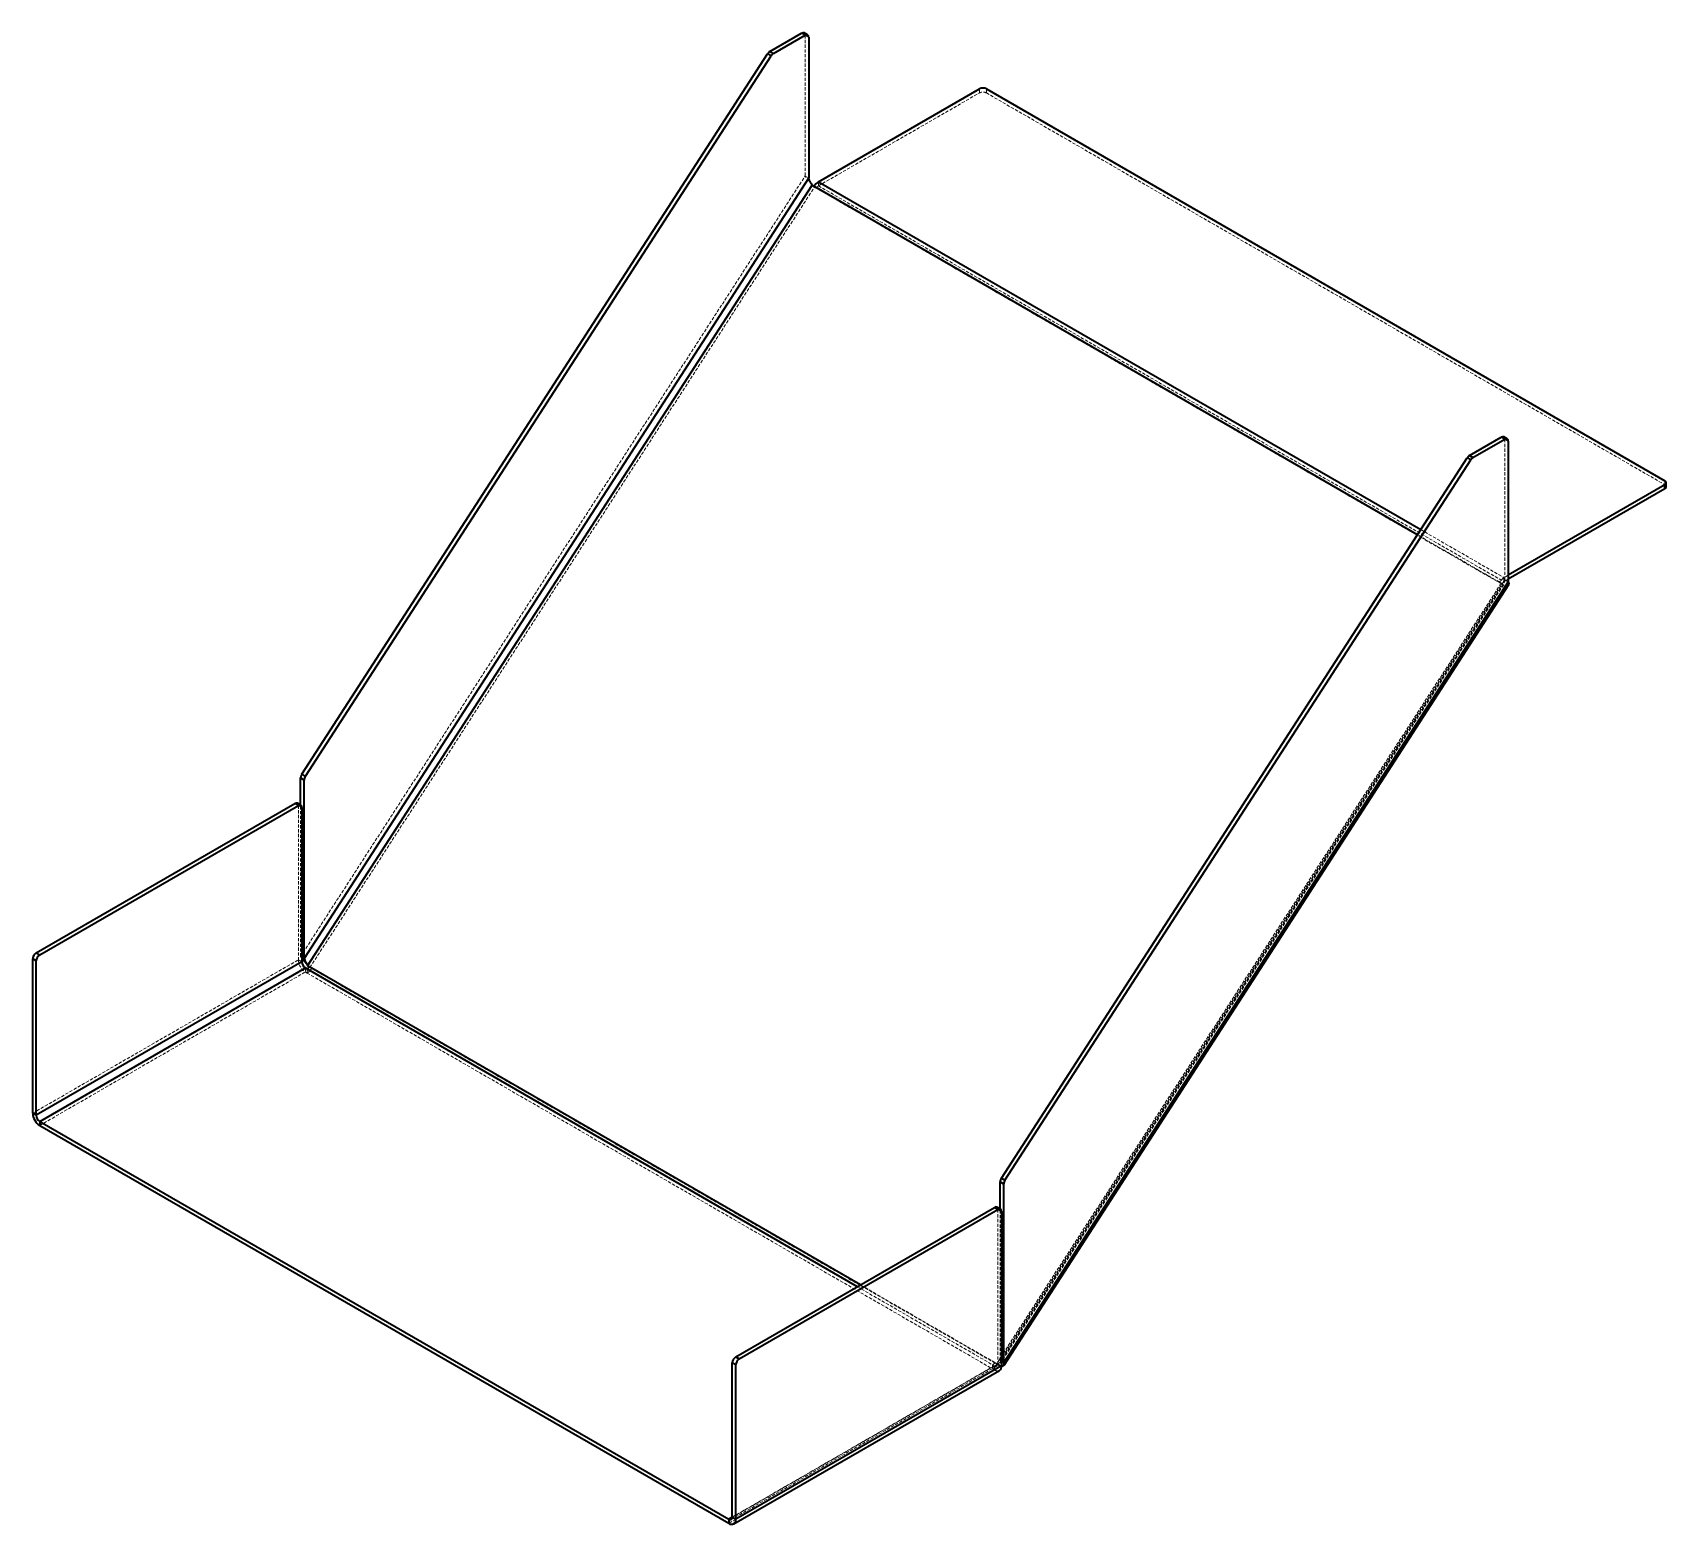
# Model space of a CAD drawing. Header units: millimetres. Extents: x -714 to 350, y -873 to 639.
# Drawn here: x -634 to 23, y -873 to -273 of the extents above; entities that cross this region are included whole.
import ezdxf

# ---------------------------------------------------------------- set-up
doc = ezdxf.new("R2010")
doc.units = ezdxf.units.MM
doc.linetypes.add('HIDDEN', pattern=[1.905, 1.27, -0.635])

msp = doc.modelspace()

# ---------------------------------------------------------------- linework, layer by layer
at = {"color": 7, "linetype": 'Continuous', "lineweight": 35}
for p, q in [((-337.9, -280.4), (-325.13, -273.03)), ((-336.49, -281.21), (-323.72, -273.84)), ((-323.72, -273.84), (-325.13, -273.03)), ((-322.72, -273.74), (-324.13, -272.93)), ((-322.3, -274.66), (-322.3, -331.27)), ((-526.18, -571.03), (-338.81, -281.3)), ((-524.77, -571.84), (-337.4, -282.12)), ((-337.4, -282.12), (-338.81, -281.3)), ((-337.9, -280.4), (-336.49, -281.21)), ((-318.37, -332.81), (-253.63, -295.44)), ((-250.81, -295.44), (22.14, -453.01)), ((-322.3, -331.27), (-525.27, -645.11)), ((-523.86, -648.05), (-320.89, -334.21)), ((-320.89, -334.21), (-320.18, -334.62)), ((-320.37, -334.51), (-320.85, -333.99)), ((-77.43, -474.76), (-320.18, -334.62)), ((-318.37, -332.81), (-76.08, -472.68)), ((-56.47, -442.86), (-43.7, -435.49)), ((-55.06, -443.68), (-42.29, -436.31)), ((-42.29, -436.31), (-43.7, -435.49)), ((-41.29, -436.21), (-42.7, -435.39)), ((-40.88, -437.12), (-40.88, -493.73)), ((-244.75, -733.49), (-57.38, -443.77)), ((-243.34, -734.31), (-55.97, -444.59)), ((-55.97, -444.59), (-57.38, -443.77)), ((-56.47, -442.86), (-55.06, -443.68)), ((22.14, -454.64), (-40.88, -491.02)), ((22.14, -456.27), (-40.88, -492.65)), ((22.14, -456.27), (22.14, -454.64)), ((22.72, -455.46), (22.72, -453.82)), ((-40.88, -493.73), (-243.84, -807.57)), ((-243.67, -808.66), (-40.7, -494.82)), ((-526.18, -571.03), (-524.77, -571.84)), ((-525.27, -573.38), (-526.69, -572.57)), ((-526.69, -583.49), (-526.69, -572.57)), ((-525.27, -645.11), (-525.27, -573.38)), ((-633.07, -642.89), (-529.01, -582.82)), ((-631.65, -643.71), (-527.6, -583.64)), ((-527.6, -583.64), (-529.01, -582.82)), ((-526.6, -583.54), (-528.01, -582.72)), ((-526.18, -584.45), (-526.18, -646.51)), ((-633.07, -642.89), (-631.65, -643.71)), ((-633.07, -646.16), (-634.48, -645.34)), ((-634.48, -707.4), (-634.48, -645.34)), ((-633.07, -708.22), (-633.07, -646.16)), ((-526.18, -646.51), (-633.07, -708.22)), ((-631.65, -710.66), (-524.77, -648.96)), ((-525.27, -645.11), (-526.18, -644.58)), ((-524.77, -648.96), (-524.06, -649.37)), ((-524.06, -649.37), (-302.75, -777.13)), ((-523.86, -648.05), (-523.15, -648.46)), ((-523.86, -648.05), (-523.22, -648.56)), ((-301.51, -776.42), (-523.15, -648.46)), ((-633.07, -708.22), (-634.48, -707.4)), ((-631.65, -710.66), (-631.65, -712.3)), ((-631.65, -710.66), (-354.47, -870.68)), ((-631.65, -712.3), (-354.47, -872.31)), ((-243.84, -735.85), (-245.26, -735.03)), ((-245.26, -745.95), (-245.26, -735.03)), ((-244.75, -733.49), (-243.34, -734.31)), ((-243.84, -807.57), (-243.84, -735.85)), ((-351.64, -805.36), (-247.58, -745.29)), ((-350.23, -806.17), (-246.17, -746.1)), ((-246.17, -746.1), (-247.58, -745.29)), ((-245.17, -746), (-246.58, -745.19)), ((-244.75, -746.92), (-244.75, -808.98)), ((-351.64, -808.62), (-353.05, -807.81)), ((-353.05, -869.86), (-353.05, -807.81)), ((-351.64, -805.36), (-350.23, -806.17)), ((-244.75, -807.05), (-243.84, -807.57)), ((-352.47, -872.51), (-245.58, -810.81)), ((-351.64, -870.68), (-351.64, -808.62)), ((-244.75, -808.98), (-351.64, -870.68)), ((-353.05, -869.86), (-354.47, -870.68)), ((-354.47, -870.68), (-354.47, -872.31)), ((-353.05, -869.86), (-351.64, -870.68))]:
    msp.add_line(p, q, dxfattribs=at)
at = {"color": 7, "linetype": 'HIDDEN', "lineweight": 18}
for p, q in [((-323.72, -273.84), (-322.3, -274.66)), ((-323.72, -273.84), (-323.72, -330.45)), ((-253.63, -295.44), (-253.63, -297.07)), ((-250.81, -297.07), (-250.81, -295.44)), ((-318.37, -334.44), (-253.63, -297.07)), ((-250.81, -297.07), (22.14, -454.64)), ((-526.69, -644.29), (-323.72, -330.45)), ((-522.95, -648.78), (-319.98, -334.94)), ((-322.3, -331.27), (-323.72, -330.45)), ((-320.89, -334.21), (-319.98, -334.94)), ((-319.98, -334.94), (-320.37, -334.51)), ((-319.27, -335.35), (-320.18, -334.62)), ((-319.98, -334.94), (-319.27, -335.35)), ((-318.37, -334.44), (-318.37, -332.81)), ((-318.37, -334.44), (-42.59, -493.64)), ((-43.5, -494.55), (-319.27, -335.35)), ((-42.29, -436.31), (-40.88, -437.12)), ((-42.29, -436.31), (-42.29, -492.91)), ((22.14, -453.01), (22.14, -454.64)), ((-76.08, -472.68), (-42.59, -492.01)), ((-44.41, -493.82), (-77.43, -474.76)), ((-40.88, -491.02), (-42.59, -492.01)), ((-42.59, -493.64), (-42.59, -492.01)), ((-40.88, -492.65), (-42.59, -493.64)), ((-43.7, -494.23), (-246.67, -808.07)), ((-42.8, -494.96), (-245.76, -808.8)), ((-245.35, -807.58), (-42.38, -493.74)), ((-245.26, -806.75), (-42.29, -492.91)), ((-43.7, -494.23), (-44.41, -493.82)), ((-43.5, -494.55), (-44.41, -493.82)), ((-43.7, -494.23), (-42.8, -494.96)), ((-42.8, -494.96), (-43.5, -494.55)), ((-42.29, -492.91), (-40.88, -493.73)), ((-527.6, -583.64), (-526.18, -584.45)), ((-527.6, -583.64), (-527.6, -645.69)), ((-526.69, -644.29), (-526.69, -583.49)), ((-634.48, -707.4), (-527.6, -645.69)), ((-631.65, -712.3), (-524.77, -650.59)), ((-526.18, -646.51), (-527.6, -645.69)), ((-526.18, -644.58), (-526.69, -644.29)), ((-526.69, -644.29), (-526.18, -645.07)), ((-524.77, -648.96), (-524.77, -650.59)), ((-524.77, -650.59), (-524.06, -651)), ((-524.06, -649.37), (-524.06, -651)), ((-523.22, -648.56), (-522.95, -648.78)), ((-523.15, -648.46), (-522.24, -649.19)), ((-522.95, -648.78), (-522.24, -649.19)), ((-522.24, -649.19), (-246.47, -808.39)), ((-524.06, -651), (-248.29, -810.2)), ((-246.17, -746.1), (-244.75, -746.92)), ((-246.17, -746.1), (-246.17, -808.16)), ((-245.26, -806.75), (-245.26, -745.95)), ((-302.75, -777.13), (-248.29, -808.57)), ((-247.38, -807.66), (-301.51, -776.42)), ((-353.05, -869.86), (-246.17, -808.16)), ((-246.67, -808.07), (-247.38, -807.66)), ((-247.38, -807.66), (-246.47, -808.39)), ((-246.67, -808.07), (-245.76, -808.8)), ((-246.17, -808.16), (-244.75, -808.98)), ((-245.26, -806.75), (-244.75, -807.05)), ((-247.58, -810.61), (-354.47, -872.31)), ((-353.47, -870.78), (-246.58, -809.08)), ((-247.58, -808.98), (-353.05, -869.86)), ((-247.58, -808.98), (-248.29, -808.57)), ((-248.29, -808.57), (-248.29, -810.2)), ((-247.58, -810.61), (-248.29, -810.2)), ((-247.58, -808.98), (-247.58, -810.61)), ((-245.76, -808.8), (-246.47, -808.39))]:
    msp.add_line(p, q, dxfattribs=at)
at = {"color": 7, "linetype": 'Continuous', "lineweight": 35}
for centre, radius, start, end in [((-324.55, -273.84), 1.01, 65.69288, 125.61758), ((-323.17, -274.52), 0.873, 350.78596, 129.20329), ((-336.43, -282.78), 2.8, 121.67877, 148.18281), ((-335.02, -283.6), 2.8, 121.67877, 148.18281), ((-252.22, -298.17), 3.07, 62.60967, 117.39033), ((-315.42, -337.58), 5.6, 121.67877, 148.18281), ((-43.12, -436.31), 1.01, 65.69288, 125.61758), ((-41.74, -436.98), 0.873, 350.78596, 129.20329), ((-55, -445.25), 2.8, 121.67877, 148.18281), ((-53.59, -446.06), 2.8, 121.67877, 148.18281), ((21.83, -453.82), 0.873, 290.78342, 69.21658), ((21.72, -455.36), 1.01, 294.37466, 354.3052), ((-523.73, -572.68), 2.96, 145.94914, 177.78639), ((-522.32, -573.5), 2.96, 145.94914, 177.78639), ((-528.42, -583.64), 1.01, 65.69288, 125.61758), ((-527.04, -584.31), 0.873, 350.78596, 129.20329), ((-631.41, -645.48), 3.07, 122.60548, 177.39452), ((-630, -646.3), 3.07, 122.60548, 177.39452), ((-523.11, -646.37), 3.07, 182.60548, 237.39452), ((-525.53, -646.99), 2.8, 301.67877, 328.18281), ((-628.34, -707.12), 6.15, 182.60548, 237.39452), ((-630, -708.08), 3.07, 182.60548, 237.39452), ((-242.3, -735.15), 2.96, 145.94914, 177.78639), ((-240.89, -735.96), 2.96, 145.94914, 177.78639), ((-247, -746.1), 1.01, 65.69288, 125.61758), ((-245.62, -746.78), 0.873, 350.78596, 129.20329), ((-349.98, -807.95), 3.07, 122.60548, 177.39452), ((-348.57, -808.76), 3.07, 122.60548, 177.39452), ((-246.66, -809.22), 1.92, 304.05635, 7.25583), ((-353.92, -870), 0.873, 230.79671, 9.21404), ((-353.36, -870.96), 1.75, 230.79671, 9.21404)]:
    msp.add_arc(centre, radius, start, end, dxfattribs=at)
at = {"color": 7, "linetype": 'HIDDEN', "lineweight": 18}
for centre, radius, start, end in [((-324.7, -273.73), 0.986, 353.70115, 54.98667), ((-252.22, -299.8), 3.07, 62.60967, 117.39033), ((-316.89, -336.83), 2.8, 121.67877, 148.18281), ((-43.27, -436.2), 0.986, 353.70115, 54.98667), ((21.72, -455.56), 1.01, 5.6948, 65.62534), ((-39.65, -496.78), 5.6, 121.67877, 148.18281), ((-41.12, -496.02), 2.8, 121.67877, 148.18281), ((-528.58, -583.53), 0.986, 353.70115, 54.98667), ((-521.46, -645.42), 6.15, 182.60548, 237.39452), ((-527, -646.23), 5.6, 301.67877, 328.18281), ((-247.15, -745.99), 0.986, 353.70115, 54.98667), ((-249.76, -806.18), 2.8, 301.67877, 328.18281), ((-247.03, -808.3), 0.873, 230.79671, 9.21404), ((-251.23, -805.43), 5.6, 301.67877, 328.18281), ((-246.41, -808.97), 2.01, 234.38242, 294.30712)]:
    msp.add_arc(centre, radius, start, end, dxfattribs=at)
for points, knots in [([(-320.85, -333.99), (-320.85, -333.99), (-321.15, -333.66), (-321.84, -332.92), (-322.76, -331.85), (-323.4, -331.01), (-323.64, -330.59), (-323.72, -330.45)], [0, 0, 0, 0, 0.002623, 0.287652, 0.572682, 0.857711, 1, 1, 1, 1]), ([(-42.29, -492.91), (-42.25, -493.13), (-42.24, -493.32), (-42.29, -493.56), (-42.32, -493.64), (-42.4, -493.77), (-42.45, -493.84), (-42.58, -493.95), (-42.65, -493.99), (-42.81, -494.07), (-42.9, -494.11), (-43.1, -494.16), (-43.21, -494.18), (-43.45, -494.22), (-43.57, -494.22), (-43.7, -494.23)], [0, 0, 0, 0, 0.25, 0.25, 0.375, 0.375, 0.5, 0.5, 0.625, 0.625, 0.75, 0.75, 0.875, 0.875, 1, 1, 1, 1]), ([(-40.74, -494.8), (-40.75, -494.84), (-40.79, -495.04), (-41.28, -495.14), (-42.03, -495.11), (-42.6, -495), (-42.8, -494.96)], [0, 0, 0, 0, 0.084768, 0.450977, 0.817186, 1, 1, 1, 1]), ([(-523.81, -647.84), (-523.92, -647.72), (-524.16, -647.45), (-524.28, -647.26), (-524.34, -647.16)], [0, 0, 0, 0, 0.456364, 1, 1, 1, 1]), ([(-524.19, -647.42), (-523.91, -647.73), (-523.46, -648.21), (-523.08, -648.63), (-522.95, -648.78)], [0, 0, 0, 0, 0.63925, 1, 1, 1, 1]), ([(-246.67, -808.07), (-246.41, -808.06), (-246.18, -808.03), (-245.88, -807.95), (-245.78, -807.91), (-245.62, -807.83), (-245.55, -807.79), (-245.42, -807.68), (-245.37, -807.62), (-245.29, -807.48), (-245.26, -807.41), (-245.23, -807.24), (-245.22, -807.15), (-245.22, -806.96), (-245.24, -806.86), (-245.26, -806.75)], [0, 0, 0, 0, 0.25, 0.25, 0.375, 0.375, 0.5, 0.5, 0.625, 0.625, 0.75, 0.75, 0.875, 0.875, 1, 1, 1, 1])]:
    msp.add_open_spline(points, degree=3, knots=knots, dxfattribs=at)
at = {"color": 7, "linetype": 'Continuous', "lineweight": 35}
for points, knots in [([(-320.89, -334.21), (-321, -333.99), (-321.13, -333.75), (-321.34, -333.37), (-321.42, -333.24), (-321.56, -332.98), (-321.63, -332.85), (-321.77, -332.59), (-321.84, -332.46), (-321.96, -332.21), (-322.02, -332.08), (-322.13, -331.84), (-322.17, -331.72), (-322.25, -331.48), (-322.28, -331.37), (-322.3, -331.27)], [0, 0, 0, 0, 0.25, 0.25, 0.375, 0.375, 0.5, 0.5, 0.625, 0.625, 0.75, 0.75, 0.875, 0.875, 1, 1, 1, 1]), ([(-320.84, -334), (-320.95, -333.88), (-321.19, -333.61), (-321.31, -333.42), (-321.37, -333.32)], [0, 0, 0, 0, 0.456364, 1, 1, 1, 1]), ([(-40.88, -493.73), (-40.76, -493.99), (-40.54, -494.45), (-40.68, -494.69), (-40.74, -494.8)], [0, 0, 0, 0, 0.565413, 1, 1, 1, 1]), ([(-526.18, -645.07), (-526.15, -645.11), (-525.93, -645.45), (-525.27, -646.23), (-524.58, -647), (-524.23, -647.38), (-524.19, -647.42)], [0, 0, 0, 0, 0.064074, 0.506508, 0.948941, 1, 1, 1, 1]), ([(-525.27, -645.11), (-525.23, -645.32), (-525.15, -645.55), (-524.99, -645.92), (-524.93, -646.04), (-524.81, -646.3), (-524.74, -646.43), (-524.6, -646.69), (-524.53, -646.82), (-524.39, -647.08), (-524.31, -647.21), (-524.17, -647.46), (-524.1, -647.58), (-523.97, -647.82), (-523.91, -647.94), (-523.86, -648.05)], [0, 0, 0, 0, 0.25, 0.25, 0.375, 0.375, 0.5, 0.5, 0.625, 0.625, 0.75, 0.75, 0.875, 0.875, 1, 1, 1, 1]), ([(-244.7, -808.95), (-244.44, -808.97), (-244.21, -808.95), (-243.95, -808.88), (-243.88, -808.85), (-243.75, -808.76), (-243.7, -808.71), (-243.63, -808.6), (-243.61, -808.53), (-243.59, -808.38), (-243.59, -808.3), (-243.64, -808.03), (-243.72, -807.81), (-243.84, -807.57)], [0, 0, 0, 0, 0.25, 0.25, 0.375, 0.375, 0.5, 0.5, 0.625, 0.625, 0.75, 0.75, 1, 1, 1, 1])]:
    msp.add_open_spline(points, degree=3, knots=knots, dxfattribs=at)
at = {"color": 7, "linetype": 'HIDDEN', "lineweight": 18}
msp.add_open_spline([(-245.76, -808.8), (-245.36, -808.88), (-245.01, -808.94), (-244.7, -808.95)], degree=3, dxfattribs=at)

doc.saveas('drawing.dxf')
